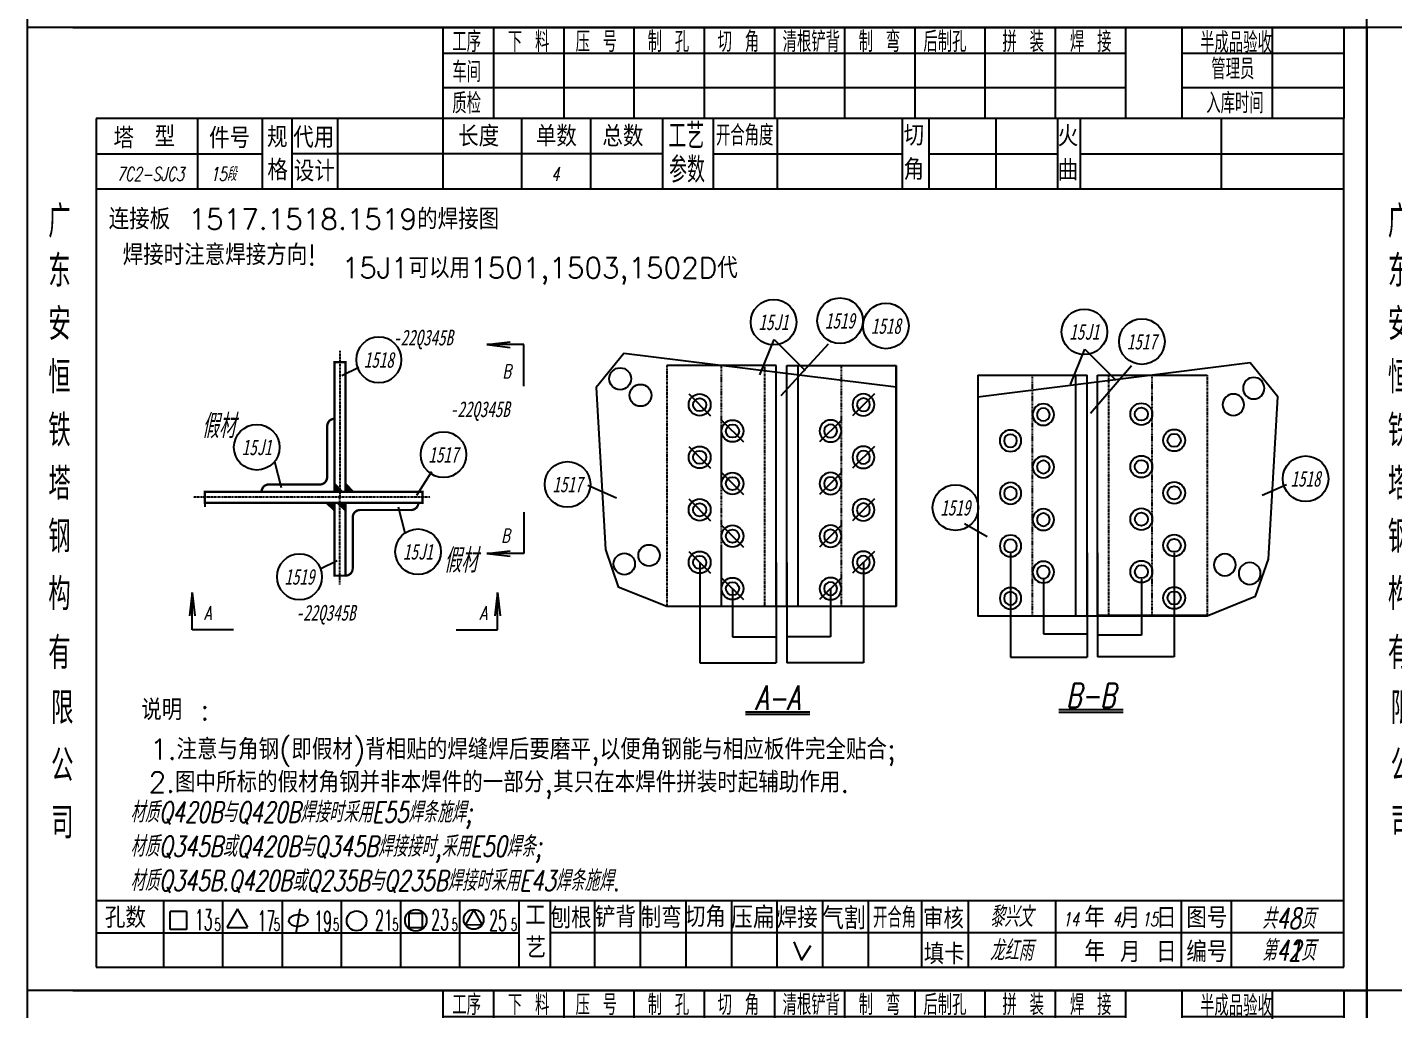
# Model space of a CAD drawing. Header units: millimetres. Extents: x -1378 to 644, y -1773 to 1979.
# Drawn here: x -1378.3 to -1078.6, y -1566.1 to -1350.7 of the extents above; entities that cross this region are included whole.
import ezdxf
from ezdxf.enums import TextEntityAlignment as Align

# ---------------------------------------------------------------- set-up
doc = ezdxf.new("R2010")
doc.units = ezdxf.units.MM
for name, pattern in [('CENTER', [50.800000000000004, 31.75, -6.35, 6.35, -6.35]), ('DASHDOT2', [0.5, 0.25, -0.125, 0, -0.125]), ('LPY5', [0.5, 0.25, -0.125, 0, -0.125]), ('LPY8', [0.009000000000000001, 0.005, -0.004])]:
    doc.linetypes.add(name, pattern=pattern)
for name, color, linetype in [('1', 7, 'Continuous'), ('17', 7, 'Continuous'), ('19', 7, 'Continuous'), ('21', 7, 'Continuous'), ('22', 7, 'Continuous'), ('6', 7, 'Continuous'), ('7', 7, 'Continuous')]:
    doc.layers.add(name, color=color, linetype=linetype)
doc.styles.add('hz', font='txt.shx', dxfattribs={"width": 0.7, "oblique": 12, "bigfont": 'hztxt.shx'})
doc.dimstyles.new('ISO-25', dxfattribs={"dimscale": 0.001, "dimtxt": 2.5, "dimasz": 2.5, "dimexe": 1.25, "dimexo": 0.625, "dimtad": 1, "dimtxsty": 'Standard', "dimcen": 2.5, "dimadec": 0, "dimazin": 0, "dimtfac": 1, "dimtmove": 0, "dimatfit": 3, "dimfxl": 0, "dimarcsym": 0})

# ---------------------------------------------------------------- blocks, each defined once
blk = doc.blocks.new('xytfsc')
at = {"color": 243}
for p, q in [((-0.08180189302063978, 0.1756660281181866), (-0.08180189302063978, -0.03550000000000003)), ((0.2119981069793931, 0.1756660281181865), (-0.08180189302063978, 0.1756660281181865)), ((0.009343547070755576, 0.1756660281181865), (0.009343547070755576, 0.155714770919089)), ((0.02043905911145261, 0.1756660281181865), (0.02043905911145261, 0.1557118104779665)), ((0.03583905911145224, 0.1756660281181865), (0.03583905911145224, 0.1557118104779665)), ((0.05123905911145188, 0.1756660281181865), (0.05123905911145188, 0.1557118104779665)), ((0.0666390591114514, 0.1756660281181865), (0.06663905911145152, 0.1557118104779665)), ((0.08203905911145126, 0.1756660281181865), (0.08203905911145115, 0.1557118104779665)), ((0.09743905911145079, 0.1756660281181865), (0.09743905911145079, 0.1557118104779665)), ((0.1128390591114504, 0.1756660281181865), (0.1128390591114504, 0.1557118104779665)), ((0.1282390591114501, 0.1756660281181865), (0.1282390591114501, 0.1557118104779665)), ((0.1436390591114496, 0.1756660281181865), (0.1436390591114497, 0.1557118104779665)), ((0.1590390591114494, 0.1756660281181865), (0.1590390591114493, 0.1557118104779665)), ((0.1590390591114494, 0.1756660281181865), (0.1590390591114493, 0.1557118104779665)), ((0.1713881142505892, 0.1756660281181865), (0.1713881142505892, 0.1556970395588582)), ((0.1912480675326801, 0.1756660281181865), (0.1912480675326801, 0.1556970395588582)), ((0.2069206040023625, 0.1756660281181865), (0.2069206040023625, 0.1556999999999807)), ((0.2119981069793931, 0.1456999999999898), (0.2119981069793931, 0.1756660281181866)), ((0.1590390591114492, 0.1699052611793964), (0.009343547070755465, 0.1699052611793964)), ((0.2069206040023625, 0.1699052611793964), (0.1713881142505892, 0.1699052611793964)), ((0.1590390591114492, 0.1623816372641632), (0.009343547070755465, 0.1623816372641632)), ((0.2069206040023625, 0.1623816372641632), (0.1713881142505892, 0.1623816372641632)), ((-0.06670189302062168, 0.1556999999999807), (-0.06670189302062168, -0.03041769200676575)), ((0.2069206040023625, 0.1556999999999807), (-0.06670189302062168, 0.1556999999999807)), ((-0.04446205990117902, 0.155710395888902), (-0.04446205990117902, 0.1402103958889274)), ((-0.01376276607479154, 0.1557706927281533), (-0.01376276607479154, 0.1402706927281788)), ((0.009343547070755576, 0.155714770919089), (0.009343547070755576, 0.1402147709191144)), ((0.02656845232527816, 0.1557985932079323), (0.02656845232527816, 0.1402985932079577)), ((0.04170315627649701, 0.1557985932079323), (0.04170315627649701, 0.1402985932079577)), ((0.05749081008329371, 0.1556970395588582), (0.05749081008329371, 0.1401970395588268)), ((0.06860905819851781, 0.1556999999999807), (0.06860905819851781, 0.1401970395588268)), ((0.08264511791261897, 0.1556970395588582), (0.08264511791261897, 0.1401970395588268)), ((0.1101013382460957, 0.1556970395588582), (0.1101013382460957, 0.1401970395588268)), ((0.115893155820657, 0.1556970395588582), (0.115893155820657, 0.1401970395588268)), ((0.1305946114652267, 0.1556970395588582), (0.1305946114652267, 0.1401970395588268)), ((0.144136461840929, 0.1556970395588582), (0.144136461840929, 0.1401970395588268)), ((0.149150303690447, 0.1556970395588582), (0.149150303690447, 0.1401970395588268)), ((0.1800706029964368, 0.1556970395588582), (0.1800706029964368, 0.1401970395588268)), ((0.2069206040023625, -0.03041769200676575), (0.2069206040023625, 0.1556999999999807)), ((-0.03023245648975659, 0.1478930030858255), (-0.06670189302062168, 0.1478930030858255)), ((0.05749081008329371, 0.1479470395588141), (-0.02368604084782133, 0.1479470395588141)), ((0.06860905819851781, 0.1479470395588141), (0.1101013382460957, 0.1479470395588141)), ((0.115893155820657, 0.1479470395588141), (0.144136461840929, 0.1479470395588141)), ((0.149150303690447, 0.1479470395588141), (0.2070965826822823, 0.1479470395588141)), ((0.2119981069793931, -0.03550000000000003), (0.2119981069793931, 0.1456999999999898)), ((0.2070965826822823, 0.1401970395588268), (-0.06670189302062168, 0.1401970395588268)), ((-0.06670189302062168, -0.01580359560226546), (0.2069206040023625, -0.01580359560226546)), ((-0.05192775084779611, -0.01580359560226546), (-0.05192775084779611, -0.03041769200676575)), ((-0.0389277508478193, -0.03041769200676575), (-0.0389277508478193, -0.01580359560226546)), ((-0.03572373924024019, -0.01759791586492659), (-0.03800989078163808, -0.02169668912300543)), ((-0.03346529881744742, -0.02166899407642225), (-0.03572373924024019, -0.01759791586492659)), ((-0.02592775084778565, -0.01580359560226546), (-0.02592775084778565, -0.03041769200676575)), ((-0.02200695944068853, -0.01759838219815996), (-0.02293684695340004, -0.02300541378001347)), ((-0.01292775084780884, -0.03041769200676575), (-0.01292775084780884, -0.01580359560226546)), ((7.224915222481254e-05, -0.01580359560226546), (7.224915222481254e-05, -0.03041769200676575)), ((0.01307224915220162, -0.0302819796132649), (0.01307224915220162, -0.01580359560226546)), ((0.01611402239055282, -0.01775831488304042), (0.01428510115741177, -0.02103733348950348)), ((0.01792077472882114, -0.02101517745221421), (0.01611402239055282, -0.01775831488304042)), ((0.0426919161558027, -0.03036583533575871), (0.0426919161558027, -0.01570061183649435)), ((0.05269191615579361, -0.03036583533575871), (0.05269191615579361, -0.01570061183649435)), ((0.06269191615578451, -0.03036583533575871), (0.06269191615578451, -0.01570061183649435)), ((0.07269191615577542, -0.03036583533575871), (0.07269191615577542, -0.01570061183649435)), ((0.08269191615576632, -0.03036583533575871), (0.08269191615576632, -0.01570061183649435)), ((0.09269191615581407, -0.03036583533575871), (0.09269191615581407, -0.01570061183649435)), ((0.102691916155805, -0.03036583533575871), (0.102691916155805, -0.01570061183649435)), ((0.1144049236795291, -0.03053781203299016), (0.1144049236795291, -0.01587258853372581)), ((0.1246095262382875, -0.03053264624507895), (0.1246095262382875, -0.0158674227458146)), ((0.1437750562829757, -0.0304212194424604), (0.1437750562829757, -0.01575599594319604)), ((0.1713153053457569, -0.03044566928007092), (0.1713153053457569, -0.01578044578080656)), ((0.1823401508876538, -0.03042733090642108), (0.1823401508876538, -0.01576210740709988)), ((-0.05048480263676025, -0.02216373035882774), (-0.05048480263676025, -0.01822926644671091)), ((-0.04686708076590718, -0.01822926644671091), (-0.05048480263676025, -0.01822926644671091)), ((-0.04686708076590718, -0.01822926644671091), (-0.04686708076590718, -0.02216373035882774)), ((0.004830003859665921, -0.01861207898791511), (0.00193582636299483, -0.01861207898791511)), ((0.00193582636299483, -0.02175965011757447), (0.00193582636299483, -0.01861207898791511)), ((0.004830003859665921, -0.01861207898791511), (0.004830003859665921, -0.02175965011757447)), ((0.02607224915217843, -0.02298197961327836), (-0.06670189302062168, -0.02298197961327836)), ((-0.04686708076590718, -0.02216373035882774), (-0.05048480263676025, -0.02216373035882774)), ((-0.03800005462673595, -0.02172372488995328), (-0.03347897966173774, -0.02172372488995328)), ((0.004830003859665921, -0.02175965011757447), (0.00193582636299483, -0.02175965011757447)), ((0.01431171815258325, -0.02108781472843296), (0.01794739172399262, -0.02107673604096866)), ((0.03293604349468582, -0.02282133209506404), (0.2069206040023625, -0.02282133209506404)), ((-0.06670189302062168, -0.03041769200676575), (0.2069206040023625, -0.03041769200676575)), ((-0.07180189302064888, -0.03550000000000003), (-0.08180189302063978, -0.03550000000000003)), ((-0.07180189302064888, -0.03550000000000003), (0.2119981069793931, -0.03550000000000003))]:
    blk.add_line(p, q, dxfattribs=at)
at = {"color": 25}
for p, q in [((-0.03023245648975659, 0.1401430030857814), (-0.03023245648975659, 0.1556430030858127)), ((-0.02369509745372567, 0.1402529613678912), (-0.02369509745372567, 0.1557529613679225)), ((0.02607224915217843, -0.0302819796132649), (0.02607224915217843, -0.01568197961323498)), ((0.03297843533735489, -0.03048923032871292), (0.03297843533735489, -0.015889230328683))]:
    blk.add_line(p, q, dxfattribs=at)
at = {"color": 243}
for centre, radius in [((0.003407718477063226, -0.02014333020655207), 0.002369953329622078), ((0.01609636409548842, -0.0199313602378634), 0.00217561732827997), ((-0.009582155382162783, -0.02025092920551791), 0.00217561732827997)]:
    blk.add_circle(centre, radius, dxfattribs=at)
blk.add_ellipse((-0.02237046103383078, -0.02015827340265836), major_axis=(-0.002062659495382668, -0.0001351756295155492), ratio=0.631198260949918, dxfattribs=at)
at = {"color": 243, "style": 'hz'}
for s, height, width, p in [('工序', 0.0045, 0.7, (0.01141078938846307, 0.1702582894362837)), ('下 料', 0.0045, 0.7, (0.02359805093865874, 0.1702582894362837)), ('压 号', 0.0045, 0.7, (0.03844793515955247, 0.1702582894362837)), ('制 孔', 0.0045, 0.7, (0.05425820382671931, 0.1702582894362837)), ('切 角', 0.0045, 0.7, (0.06959885115699593, 0.1702582894362837)), ('清根铲背 ', 0.0045, 0.7, (0.08384982621404846, 0.1702582894362837)), (' 制 弯', 0.0045, 0.7, (0.0977236024752125, 0.1702582894362837)), (' 后制孔', 0.0045, 0.7, (0.1119142199866298, 0.1702582894362837)), ('拼 装', 0.0045, 0.7, (0.1320676244899056, 0.1702582894362837)), (' 焊 接', 0.0045, 0.7, (0.1440676463303413, 0.1702582894362837)), ('半成品验收', 0.0045, 0.7, (0.1754148552770184, 0.17009081662611)), ('车间', 0.0045, 0.7, (0.01141078938846307, 0.1636468545306323)), ('管理员', 0.0045, 0.7, (0.1778732141532154, 0.1642803059513241)), ('质检', 0.0045, 0.7, (0.01141078938846307, 0.156762344220953)), ('入库时间', 0.0045, 0.7, (0.1767723680015715, 0.1568099015570553)), ('工艺', 0.0056, 0.7, (0.0587989906382228, 0.1490577820888024)), ('开合角度', 0.0045, 0.7, (0.06923366991591651, 0.1497418554182122)), ('参数', 0.0056, 0.7, (0.05897301172157599, 0.1416372668027879)), ('广', 0.006999999999999999, 0.7, (-0.07719585007359397, 0.1295954538279165)), ('东', 0.006999999999999999, 0.7, (-0.07719585007359397, 0.1187447526499018)), ('安', 0.006999999999999999, 0.7, (-0.07719585007359397, 0.1070945280846008)), ('恒', 0.006999999999999999, 0.7, (-0.07719585007359397, 0.09542786141794474)), ('铁', 0.006999999999999999, 0.7, (-0.07719585007359397, 0.08376119475123184)), ('塔', 0.006999999999999999, 0.7, (-0.07719585007359397, 0.07209452808457578)), ('钢', 0.006999999999999999, 0.7, (-0.07719585007359397, 0.06049329061205705)), ('构', 0.006999999999999999, 0.7, (-0.07719585007359397, 0.04788110145058405)), ('有', 0.006999999999999999, 0.7, (-0.07719585007359397, 0.03500140037114258)), ('限', 0.006999999999999999, 0.7, (-0.07658584270095103, 0.02293366727998497)), ('公', 0.006999999999999999, 0.7, (-0.07658584270095103, 0.01031732387083545)), ('司', 0.006999999999999999, 0.7, (-0.07658584270095103, -0.002230952025500332)), ('13', 0.0045, 0.5, (-0.04502721137996046, -0.02227006754184052)), ('21', 0.0045, 0.5, (-0.00553038687158447, -0.02237613483582485)), ('23', 0.0045, 0.5, (0.006791355083094586, -0.02228307153647896)), ('25', 0.0045, 0.5, (0.01951661638022928, -0.02242476536251664)), ('开合角', 0.0045, 0.7, (0.1036835877846721, -0.02178813139981733)), ('5', 0.002693249999999999, 0.6, (-0.04077264305934192, -0.02242096852363423)), ('17', 0.0045, 0.5, (-0.03130114412024965, -0.02253916149793261)), ('5', 0.002693249999999999, 0.6, (-0.02777264305936511, -0.02242096852363423)), ('19', 0.0045, 0.5, (-0.01885191850092893, -0.02259557977048238)), ('5', 0.002693249999999999, 0.6, (-0.0147726430593883, -0.02242096852363423)), ('5', 0.002693249999999999, 0.6, (-0.00177264305935465, -0.02242096852363423)), ('5', 0.002693249999999999, 0.6, (0.01122735694062216, -0.02242096852363423)), ('5', 0.002693249999999999, 0.6, (0.02422735694065581, -0.02242096852363423))]:
    blk.add_text(s, height=height, dxfattribs=dict(at, width=width)).set_placement(p)
for s, height, p in [('塔', 0.0045, (-0.06291316232997757, 0.1491330645802254)), ('型', 0.0045, (-0.05389800470524675, 0.1494323354525722)), ('单数', 0.0045, (0.02972464180217516, 0.1495488179195508)), ('总数', 0.0045, (0.04431395269088456, 0.1495432887106308)), ('孔数', 0.0045, (-0.06478007560255661, -0.02179219429489015)), ('压扁', 0.0048, (0.07253166959404156, -0.02191633846563085)), ('气割', 0.0048, (0.09248400186405037, -0.02209650407114444)), ('图号', 0.0045, (0.1723960165372483, -0.02179937828155792)), ('编号', 0.0045, (0.1723960165372483, -0.0292993782815511))]:
    blk.add_text(s, height=height, dxfattribs=at).set_placement(p)
at = {"color": 25, "style": 'hz'}
for s, height, p in [('件号', 0.004500000000000001, (-0.04194006886487556, 0.149165076108331)), ('规', 0.0045, (-0.02922751466766782, 0.1493373910887062)), ('代用', 0.0045, (-0.02348416342917459, 0.1492692985372759)), ('长度', 0.004500000000000001, (0.01268450122748221, 0.1495456455800895)), ('切', 0.0045, (0.1103860914289777, 0.1497265722913557)), ('火', 0.0045, (0.1441815548179471, 0.1495717984769971)), ('格', 0.0045, (-0.02914508603325372, 0.1421256806360265)), ('设计', 0.0045, (-0.02335299900025289, 0.1418915802476153)), ('角', 0.0045, (0.1103860914289777, 0.1422265722913625)), ('曲', 0.0045, (0.1441815548179471, 0.142071798477004)), ('工', 0.0045, (0.02740716187170678, -0.02128382374563492)), ('刨根', 0.0045, (0.03295636141248737, -0.02187364499558092)), ('铲背', 0.0045, (0.04268726910831278, -0.02168679435850257)), ('制弯', 0.0045, (0.05274347044380023, -0.02179229979843561)), ('切角', 0.0045, (0.06242599489652834, -0.02161270702770074)), ('焊接', 0.0045, (0.08255816148815087, -0.02181036329294378)), ('审核', 0.0045, (0.1146189310481128, -0.02199924418447202)), ('年', 0.0045, (0.1500464708567216, -0.0217049306504446)), ('月', 0.0045, (0.1578457398947813, -0.02183650049470137)), ('日', 0.0045, (0.165761998036117, -0.02182188700463533)), ('艺', 0.0045, (0.02748576950156634, -0.02837945118942392)), ('填卡', 0.0045, (0.1148046463357838, -0.02976734870644399)), ('年', 0.0045, (0.1500464708567216, -0.02918454778050367)), ('月', 0.0045, (0.1578457398947813, -0.02931611762476044)), ('日', 0.0045, (0.165761998036117, -0.0293015041346944))]:
    blk.add_text(s, height=height, dxfattribs=at).set_placement(p)
blk = doc.blocks.new('c0')
at = {"color": 21}
blk.add_circle((0, 0), 1, dxfattribs=at)
blk = doc.blocks.new('d1')
at = {"color": 30}
blk.add_line((1, 1), (-1, -1), dxfattribs=at)
at = {"color": 21}
for radius in [1, 0.6]:
    blk.add_circle((0, 0), radius, dxfattribs=at)
blk = doc.blocks.new('d0')
at = {"color": 21}
for radius in [1, 0.6]:
    blk.add_circle((0, 0), radius, dxfattribs=at)
blk = doc.blocks.new('jtxn')
at = {"color": 201, "linetype": 'LPY5'}
blk.add_line((0, 0), (1, 0), dxfattribs=at)
blk = doc.blocks.new('lhbff')
at = {"color": 140}
blk.add_circle((0, 0), 1, dxfattribs=at)
at = {"color": 140, "flags": 1}
for tag, p in [('NO', (2.185244762359961, 5.36029411498683)), ('J1', (2.185244762359961, 5.026960781653496)), ('J2', (2.185244762359961, 4.693627448320163)), ('J3', (2.185244762359961, 4.36029411498683)), ('J4', (2.185244762359961, 4.026960781653497)), ('K1', (2.185244762359961, 3.693627448320164)), ('K2', (2.185244762359961, 3.36029411498683)), ('K3', (2.185244762359961, 3.026960781653497)), ('K4', (2.185244762359961, 2.693627448320163)), ('K5', (2.185244762359961, 2.36029411498683))]:
    blk.add_attdef(tag, p, '', height=0.2, dxfattribs=at)
blk = doc.blocks.new('*D100')
at = {"layer": '1', "color": 0, "lineweight": -2}
for p, q in [((-1211.709102012461, -1473.747213684783), (-1211.709102012461, -1484.295378907409)), ((-1202.108741998969, -1473.747213684783), (-1202.108741998969, -1484.295378907409)), ((-1202.111241998969, -1484.294128907409), (-1211.706602012461, -1484.294128907409))]:
    blk.add_line(p, q, dxfattribs=at)
at = {"layer": '1', "color": 0}
for points in [[(-1211.706602012461, -1484.293712240742), (-1211.706602012461, -1484.294545574076), (-1211.709102012461, -1484.294128907409)], [(-1202.111241998969, -1484.293712240742), (-1202.111241998969, -1484.294545574076), (-1202.108741998969, -1484.294128907409)]]:
    blk.add_solid(points, dxfattribs=at)
at = {"layer": 'Defpoints', "color": 0}
for p in [(-1211.709102012461, -1473.746588684783, -0.005622505473187721), (-1202.108741998969, -1473.746588684783, -0.005567028138065968), (-1211.709102012461, -1484.294128907409)]:
    blk.add_point(p, dxfattribs=at)
at = {"layer": '1', "color": 0, "insert": (-1206.908922005715, -1484.292253907409), "char_height": 0.0025, "attachment_point": 5}
blk.add_mtext('101', dxfattribs=at)
blk = doc.blocks.new('*D101')
at = {"layer": '1', "color": 0, "lineweight": -2}
for p, q in [((-1211.70910201246, -1467.987213684781), (-1211.70910201246, -1489.983717703009)), ((-1194.908841851966, -1467.987213684781), (-1194.908841851966, -1489.983717703009)), ((-1194.911341851966, -1489.982467703009), (-1211.70660201246, -1489.982467703009))]:
    blk.add_line(p, q, dxfattribs=at)
at = {"layer": '1', "color": 0}
for points in [[(-1211.70660201246, -1489.982051036343), (-1211.70660201246, -1489.982884369676), (-1211.70910201246, -1489.982467703009)], [(-1194.911341851966, -1489.982051036343), (-1194.911341851966, -1489.982884369676), (-1194.908841851966, -1489.982467703009)]]:
    blk.add_solid(points, dxfattribs=at)
at = {"layer": 'Defpoints', "color": 0}
for p in [(-1211.70910201246, -1467.986588684781, -0.005622505473188362), (-1194.908841851966, -1467.986588684781, -0.005748254989205153), (-1211.70910201246, -1489.982467703009)]:
    blk.add_point(p, dxfattribs=at)
at = {"layer": '1', "color": 0, "insert": (-1203.308971932213, -1489.98059270301), "char_height": 0.0025, "attachment_point": 5}
blk.add_mtext('176', dxfattribs=at)
blk = doc.blocks.new('*D102')
at = {"layer": '1', "color": 0, "lineweight": -2}
for p, q in [((-1223.613191670492, -1473.747213684821), (-1223.613191670492, -1484.295378907422)), ((-1214.013091820719, -1473.747213684821), (-1214.013091820719, -1484.295378907422)), ((-1223.610691670492, -1484.294128907422), (-1214.015591820719, -1484.294128907422))]:
    blk.add_line(p, q, dxfattribs=at)
at = {"layer": '1', "color": 0}
for points in [[(-1223.610691670492, -1484.293712240755), (-1223.610691670492, -1484.294545574088), (-1223.613191670492, -1484.294128907422)], [(-1214.015591820719, -1484.293712240755), (-1214.015591820719, -1484.294545574088), (-1214.013091820719, -1484.294128907422)]]:
    blk.add_solid(points, dxfattribs=at)
at = {"layer": 'Defpoints', "color": 0}
for p in [(-1223.613191670492, -1473.746588684822, -0.005333489610562828), (-1214.013091820719, -1473.746588684822, -0.005540782653239283), (-1214.013091820719, -1484.294128907422)]:
    blk.add_point(p, dxfattribs=at)
at = {"layer": '1', "color": 0, "insert": (-1218.813141745605, -1484.292253907422), "char_height": 0.0025, "attachment_point": 5}
blk.add_mtext('101', dxfattribs=at)
blk = doc.blocks.new('*D103')
at = {"layer": '1', "color": 0, "lineweight": -2}
for p, q in [((-1230.813091819729, -1467.987213684823), (-1230.813091819729, -1489.983717703022)), ((-1214.013091820719, -1467.987213684823), (-1214.013091820719, -1489.983717703022)), ((-1230.810591819729, -1489.982467703022), (-1214.015591820719, -1489.982467703022))]:
    blk.add_line(p, q, dxfattribs=at)
at = {"layer": '1', "color": 0}
for points in [[(-1230.810591819729, -1489.982051036355), (-1230.810591819729, -1489.982884369689), (-1230.813091819729, -1489.982467703022)], [(-1214.015591820719, -1489.982051036355), (-1214.015591820719, -1489.982884369689), (-1214.013091820719, -1489.982467703022)]]:
    blk.add_solid(points, dxfattribs=at)
at = {"layer": 'Defpoints', "color": 0}
for p in [(-1230.813091819729, -1467.986588684823, -0.005358334493742769), (-1214.013091820719, -1467.986588684823, -0.005540782653239287), (-1214.013091820719, -1489.982467703022)]:
    blk.add_point(p, dxfattribs=at)
at = {"layer": '1', "color": 0, "insert": (-1222.413091820224, -1489.980592703022), "char_height": 0.0025, "attachment_point": 5}
blk.add_mtext('176', dxfattribs=at)
blk = doc.blocks.new('*D107')
at = {"layer": '1', "color": 0, "lineweight": -2}
for p, q in [((-1162.643140316341, -1465.90141823887), (-1162.643140316341, -1488.803157716126)), ((-1145.843140317331, -1465.90141823887), (-1145.843140317331, -1488.803157716126)), ((-1162.640640316341, -1488.801907716126), (-1145.845640317331, -1488.801907716126))]:
    blk.add_line(p, q, dxfattribs=at)
at = {"layer": '1', "color": 0}
for points in [[(-1162.640640316341, -1488.801491049459), (-1162.640640316341, -1488.802324382793), (-1162.643140316341, -1488.801907716126)], [(-1145.845640317331, -1488.801491049459), (-1145.845640317331, -1488.802324382793), (-1145.843140317331, -1488.801907716126)]]:
    blk.add_solid(points, dxfattribs=at)
at = {"layer": 'Defpoints', "color": 0}
for p in [(-1162.643140316341, -1465.90079323887, -0.005358334493692849), (-1145.843140317331, -1465.90079323887, -0.005540782653189366), (-1145.843140317331, -1488.801907716126)]:
    blk.add_point(p, dxfattribs=at)
at = {"layer": '1', "color": 0, "insert": (-1154.243140316836, -1488.800032716126), "char_height": 0.0025, "attachment_point": 5}
blk.add_mtext('176', dxfattribs=at)
blk = doc.blocks.new('*D106')
at = {"layer": '1', "color": 0, "lineweight": -2}
for p, q in [((-1155.443240167103, -1471.661418238869), (-1155.443240167103, -1483.623949064959)), ((-1145.843140317331, -1471.661418238869), (-1145.843140317331, -1483.623949064959)), ((-1155.440740167103, -1483.622699064959), (-1145.845640317331, -1483.622699064959))]:
    blk.add_line(p, q, dxfattribs=at)
at = {"layer": '1', "color": 0}
for points in [[(-1155.440740167103, -1483.622282398293), (-1155.440740167103, -1483.623115731626), (-1155.443240167103, -1483.622699064959)], [(-1145.845640317331, -1483.622282398293), (-1145.845640317331, -1483.623115731626), (-1145.843140317331, -1483.622699064959)]]:
    blk.add_solid(points, dxfattribs=at)
at = {"layer": 'Defpoints', "color": 0}
for p in [(-1155.443240167103, -1471.660793238869, -0.005333489610512716), (-1145.843140317331, -1471.660793238869, -0.00554078265318917), (-1145.843140317331, -1483.622699064959)]:
    blk.add_point(p, dxfattribs=at)
at = {"layer": '1', "color": 0, "insert": (-1150.643190242217, -1483.620824064959), "char_height": 0.0025, "attachment_point": 5}
blk.add_mtext('101', dxfattribs=at)
blk = doc.blocks.new('*D105')
at = {"layer": '1', "color": 0, "lineweight": -2}
for p, q in [((-1143.539150509072, -1465.901418238841), (-1143.539150509072, -1488.711548810373)), ((-1126.738890348578, -1465.901418238841), (-1126.738890348578, -1488.711548810373)), ((-1126.741390348578, -1488.710298810372), (-1143.536650509071, -1488.710298810372))]:
    blk.add_line(p, q, dxfattribs=at)
at = {"layer": '1', "color": 0}
for points in [[(-1143.536650509071, -1488.709882143706), (-1143.536650509071, -1488.710715477039), (-1143.539150509072, -1488.710298810372)], [(-1126.741390348578, -1488.709882143706), (-1126.741390348578, -1488.710715477039), (-1126.738890348578, -1488.710298810372)]]:
    blk.add_solid(points, dxfattribs=at)
at = {"layer": 'Defpoints', "color": 0}
for p in [(-1143.539150509072, -1465.900793238841, -0.005622505473188364), (-1126.738890348578, -1465.900793238841, -0.005748254989205156), (-1143.539150509072, -1488.710298810372)]:
    blk.add_point(p, dxfattribs=at)
at = {"layer": '1', "color": 0, "insert": (-1135.139020428825, -1488.708423810373), "char_height": 0.0025, "attachment_point": 5}
blk.add_mtext('176', dxfattribs=at)
blk = doc.blocks.new('*D104')
at = {"layer": '1', "color": 0, "lineweight": -2}
for p, q in [((-1143.539150509072, -1471.661418238843), (-1143.539150509072, -1483.915503987437)), ((-1133.938790495579, -1471.661418238843), (-1133.938790495579, -1483.915503987437)), ((-1133.941290495579, -1483.914253987437), (-1143.536650509072, -1483.914253987437))]:
    blk.add_line(p, q, dxfattribs=at)
at = {"layer": '1', "color": 0}
for points in [[(-1143.536650509072, -1483.913837320771), (-1143.536650509072, -1483.914670654104), (-1143.539150509072, -1483.914253987437)], [(-1133.941290495579, -1483.913837320771), (-1133.941290495579, -1483.914670654104), (-1133.938790495579, -1483.914253987437)]]:
    blk.add_solid(points, dxfattribs=at)
at = {"layer": 'Defpoints', "color": 0}
for p in [(-1143.539150509072, -1471.660793238843, -0.005622505473187737), (-1133.938790495579, -1471.660793238843, -0.005567028138065985), (-1143.539150509072, -1483.914253987437)]:
    blk.add_point(p, dxfattribs=at)
at = {"layer": '1', "color": 0, "insert": (-1138.738970502326, -1483.912378987437), "char_height": 0.0025, "attachment_point": 5}
blk.add_mtext('101', dxfattribs=at)

msp = doc.modelspace()

# ---------------------------------------------------------------- hatches: boundary and pattern name
at = {"layer": '1'}
h = msp.add_hatch(color=7, dxfattribs=at)
h.paths.add_polyline_path([(-1310.917122625907, -1450.713466524943), (-1310.917122625907, -1452.504086653331), (-1309.717122625924, -1452.504086653331), (-1309.717122625924, -1451.913466524926)])
h.paths.add_polyline_path([(-1309.717122625924, -1451.913466524926), (-1309.717122625924, -1452.504086653331), (-1309.126502497518, -1452.504086653331)])
for points in [[(-1308.517122625913, -1450.713466524943), (-1308.517122625913, -1452.504086653331), (-1306.726502497523, -1452.504086653331)], [(-1310.917122625907, -1456.694706781745), (-1310.917122625907, -1454.904086653325), (-1312.707742754296, -1454.904086653325)]]:
    msp.add_hatch(color=7, dxfattribs=at).paths.add_polyline_path(points)
h = msp.add_hatch(color=7, dxfattribs=at)
h.paths.add_polyline_path([(-1308.517122625913, -1456.694706781745), (-1308.517122625913, -1454.904086653325), (-1309.717122625924, -1454.904086653325), (-1309.717122625924, -1455.494706781734)])
h.paths.add_polyline_path([(-1309.717122625924, -1455.494706781734), (-1309.717122625924, -1454.904086653325), (-1310.307742754302, -1454.904086653325)])

# ---------------------------------------------------------------- linework, layer by layer
at = {"color": 201, "linetype": 'LPY5'}
msp.add_line((-1226.013031941853, -1477.586588683923, -0.005540782653424479), (-1226.013031941853, -1424.839700716397, -0.005540782653426256), dxfattribs=at)
at = {"color": 201, "linetype": 'LPY5', "extrusion": (-1.716418739796715e-05, -1.05472876220406e-16, -0.9999999998526954)}
msp.add_line((-1199.709056817513, -1477.586588683884, -0.005828476497614842), (-1199.709056817513, -1424.838080919059, -0.005828476497620404), dxfattribs=at)
at = {"color": 1, "linetype": 'DASHDOT2', "extrusion": (-1.012809472821579e-05, -3.715237914986061e-06, -0.9999999999418093)}
for p, q in [((-1157.842754048258, -1479.726417656252, 0.0002003833731545068), (-1157.846002582908, -1426.954840436945, 4.35731009097203e-06)), ((-1131.53875409948, -1479.72479785156, -6.603204804734415e-05), (-1131.542002534418, -1426.954840436945, -0.0002620520941609681))]:
    msp.add_line(p, q, dxfattribs=at)
for p, q in [((-1249.063266796917, -1453.908547375629), (-1255.355257803295, -1451.141012299739)), ((-1107.429320852016, -1453.284529049945, -0.004536152402769584), (-1102.076555255504, -1450.925000619754, -0.004536152402769584)), ((-1167.757400779841, -1462.400810223826, -0.004536152402769584), (-1172.721369020657, -1459.534861823741, -0.004536152402769584))]:
    msp.add_line(p, q)
at = {"layer": '1', "color": 7}
for p, q in [((-1277.505462373733, -1420.247019276725), (-1272.392866203455, -1419.659749532254)), ((-1269.355045061525, -1420.247019276725), (-1277.505462373733, -1420.247019276725)), ((-1277.505462373733, -1420.247019276725), (-1272.392866203455, -1420.834289021197)), ((-1269.355045061525, -1429.332915549732), (-1269.355045061525, -1420.247019276725)), ((-1212.949458852934, -1431.416553247817), (-1202.561829455834, -1420.038842031402)), ((-1308.517122625913, -1424.061757980123), (-1310.917122625907, -1424.061757980123)), ((-1309.335860433291, -1427.010448730069), (-1305.597955931942, -1425.172761251271)), ((-1211.70910201246, -1424.838819881181, -0.005622505473193041), (-1187.709102015996, -1424.837341962504, -0.006034445970776176)), ((-1145.116588934981, -1435.249667138144), (-1136.110693416026, -1424.835245331134)), ((-1169.845898695797, -1426.954840436945, 0.0001972054013556344), (-1145.845898650477, -1426.954840436945, 0.0001028693987389283)), ((-1322.523484738153, -1451.627553533707), (-1323.982067160015, -1445.918312490615)), ((-1292.844723468105, -1453.283552471159), (-1289.538184790414, -1448.083922802649)), ((-1310.917122625907, -1450.713466524941), (-1309.126502497518, -1452.504086653331)), ((-1308.517122625913, -1450.713466524941), (-1306.726502497523, -1452.504086653331)), ((-1291.592708748423, -1454.904086653325), (-1291.592708748423, -1452.504086653331)), ((-1339.359451299143, -1453.442436225938), (-1339.359451299143, -1455.842436225932)), ((-1310.917122625907, -1456.694706781743), (-1312.707742754296, -1454.904086653325)), ((-1308.517122625913, -1456.694706781743), (-1310.307742754302, -1454.904086653325)), ((-1296.910760513695, -1455.780619772976), (-1295.452178091805, -1461.48986081604)), ((-1269.355045061525, -1456.940499766655), (-1269.355045061525, -1466.026396039662)), ((-1310.291714636575, -1467.638138174688), (-1314.029619137953, -1469.475825653457)), ((-1277.505462373733, -1466.026396039662), (-1272.392866203455, -1465.439126295162)), ((-1277.505462373733, -1466.026396039662), (-1272.392866203455, -1466.613665784134)), ((-1269.355045061525, -1466.026396039662), (-1277.505462373733, -1466.026396039662)), ((-1342.128309710572, -1474.623596464251), (-1342.715579455044, -1479.736192634529)), ((-1342.128309710572, -1474.623596464251), (-1341.541039966044, -1479.736192634529)), ((-1342.128309710572, -1482.77401377646), (-1342.128309710572, -1474.623596464251)), ((-1275.13031916129, -1474.623596464251), (-1275.717588905761, -1479.736192634529)), ((-1275.13031916129, -1482.77401377646), (-1275.13031916129, -1474.623596464251)), ((-1275.13031916129, -1474.623596464251), (-1274.543049416818, -1479.736192634529)), ((-1333.042413437565, -1482.77401377646), (-1342.128309710572, -1482.77401377646)), ((-1284.216215434296, -1482.77401377646), (-1275.13031916129, -1482.77401377646)), ((-1220.777953392577, -1500.741997035298), (-1206.685317490531, -1500.741997035298)), ((-1220.777953392577, -1501.259459225046), (-1206.685317490531, -1501.259459225046)), ((-1152.054864089304, -1500.27801830922, -0.004536152402769584), (-1137.962228187259, -1500.27801830922, -0.004536152402769584)), ((-1152.054864089304, -1500.795480498968, -0.004536152402769584), (-1137.962228187259, -1500.795480498968, -0.004536152402769584)), ((-1210.188890221031, -1551.191661213639), (-1208.473076834049, -1555.233881001267)), ((-1208.473076834049, -1555.233881001267), (-1206.430378497583, -1551.975994279313))]:
    msp.add_line(p, q, dxfattribs=at)
at = {"layer": '1', "color": 134}
for p, q in [((-1217.638020652809, -1426.869000497724, 0.2592268704728591), (-1214.508294185303, -1419.083875407857, 0.2592268704728591)), ((-1214.508294185303, -1419.083875407857, 0.2592268704728591), (-1207.709153042269, -1425.883016550919, 0.2592268704728591)), ((-1149.470933338862, -1428.984879180443, 0.2643944943864329), (-1146.341206871356, -1421.199754090576, 0.2643944943864329)), ((-1146.341206871356, -1421.199754090576, 0.2643944943864329), (-1139.542065728321, -1427.998895233638, 0.2643944943864329))]:
    msp.add_line(p, q, dxfattribs=at)
at = {"layer": '1', "color": 7}
for points, const_width in [([(-1310.917122625907, -1452.504086653331), (-1310.917122625907, -1424.061757980126), (-1308.517122625913, -1424.061757980126), (-1308.517122625913, -1452.504086653331)], 0.4999999999999999), ([(-1312.517122625903, -1438.104086653337), (-1312.517122625903, -1449.304086653337)], 0.5), ([(-1291.592708748423, -1454.904086653325), (-1291.592708748423, -1452.504086653331), (-1339.359451299143, -1452.504086653331), (-1339.359451299143, -1454.904086653325), (-1291.592708748423, -1454.904086653325)], 0.5), ([(-1314.1171226259, -1450.904086653336), (-1325.317122625902, -1450.904086653336)], 0.5), ([(-1308.517122625913, -1454.904086653325), (-1308.517122625913, -1470.904086653347), (-1310.917122625907, -1470.904086653347), (-1310.917122625907, -1454.904086653325)], 0.4999999999999999), ([(-1305.31712262592, -1456.504086653324), (-1294.117122625918, -1456.504086653324)], 0.5), ([(-1306.917122625916, -1469.304086653348), (-1306.917122625916, -1458.104086653319)], 0.5)]:
    msp.add_lwpolyline(points, dxfattribs=dict(at, const_width=const_width))
at = {"layer": '1', "color": 7, "const_width": 0.5}
for points in [[(-1310.917122625907, -1436.504086653342, 0.414213562373095), (-1312.517122625903, -1438.104086653337, -1)], [(-1314.1171226259, -1450.904086653336, 0.414213562373095), (-1312.517122625903, -1449.304086653337, 0.9999999999999999)], [(-1325.317122625902, -1450.904086653336, 0.414213562373095), (-1326.917122625927, -1452.504086653331, 0.414213562373095)], [(-1305.31712262592, -1456.504086653324, 0.414213562373095), (-1306.917122625916, -1458.104086653319, 0.9999999999999999)], [(-1294.117122625918, -1456.504086653324, 0.414213562373095), (-1292.517122625922, -1454.904086653325, 0.414213562373095)], [(-1308.517122625913, -1470.904086653347, 0.414213562373095), (-1306.917122625916, -1469.304086653348, -1)]]:
    msp.add_lwpolyline(points, format="xyb", dxfattribs=at)
at = {"layer": '1', "color": 7}
for centre, radius, start, end in [((-1310.917122625907, -1438.104086653336), 1.6, 90, 180), ((-1325.317122625902, -1452.504086653331), 1.600000000000046, 90, 180), ((-1294.117122625918, -1454.904086653325), 1.600000000000046, 270, 0), ((-1308.517122625913, -1469.304086653348), 1.6, 270, 0)]:
    msp.add_arc(centre, radius, start, end, dxfattribs=at)
at = {"layer": '21', "color": 53, "linetype": 'LPY8'}
for p, q in [((-1238.013091820719, -1424.840439679421, -0.005540782653155419), (-1238.013091820719, -1477.586588684595, -0.005540782653155828)), ((-1216.509091820719, -1477.586588683909, -0.005540782653298916), (-1216.509091820719, -1424.839115464287, -0.005540782653300693))]:
    msp.add_line(p, q, dxfattribs=at)
at = {"layer": '21', "color": 53, "linetype": 'LPY8', "extrusion": (-2.109485413325351e-05, -3.738354903507078e-06, -0.9999999997705159)}
msp.add_line((-1141.042659213828, -1479.725383103616, 0.0002805436004546185), (-1141.045908832462, -1426.954840436945, 8.33371337017537e-05), dxfattribs=at)
at = {"layer": '21', "color": 53, "linetype": 'LPY8', "extrusion": (-0.1717393562888865, 0.9690829547625638, -0.177154791891548)}
msp.add_line((-1119.541908796473, -1426.954840436945, -0.0003702866104323739), (-1119.538659259384, -1479.724058883721, -0.0001730850923667549), dxfattribs=at)
at = {"layer": '22', "color": 200, "extrusion": (9.316883463629358e-06, -2.366439440990711e-06, 0.999999999953798), "elevation": -0.01364712808673201}
msp.add_lwpolyline([(-1187.709101908224, -1464.146588720669), (-1187.709101908223, -1460.306588720695), (-1187.709101908223, -1429.586588720768), (-1247.471920785565, -1422.180293190104), (-1253.523054822311, -1429.633062934927), (-1251.485173174291, -1465.18427107656), (-1248.674830192475, -1473.354434619077), (-1238.013091716376, -1477.586588720389), (-1238.013091716376, -1477.586588720389), (-1187.709101908223, -1477.586588720309), (-1187.709101908224, -1464.146588720669)], dxfattribs=at)
at = {"layer": '22', "color": 200, "extrusion": (-8.386674411973425e-07, 3.737004234480882e-06, 0.9999999999926658), "elevation": -0.00469233921678552}
msp.add_lwpolyline([(-1110.083246094864, -1424.252925145468), (-1169.84560481519, -1431.727156696659), (-1169.845131879512, -1439.407156682096), (-1169.842648967206, -1479.727156604579), (-1119.538659259135, -1479.72405887652), (-1108.877185403595, -1475.426992397267), (-1106.067345547029, -1467.256655808677), (-1106.067345547029, -1467.256655808677), (-1104.031653126888, -1431.705322245794), (-1110.083246094864, -1424.252925145468)], dxfattribs=at)
msp.add_lwpolyline([(-1110.083246094864, -1424.252925145468), (-1169.84560481519, -1431.727156696659), (-1169.845131879512, -1439.407156682096), (-1169.842648967206, -1479.727156604579), (-1119.538659259135, -1479.72405887652), (-1108.877185403595, -1475.426992397267), (-1106.067345547029, -1467.256655808677), (-1106.067345547029, -1467.256655808677), (-1104.031653126888, -1431.705322245794), (-1110.083246094864, -1424.252925145468)], dxfattribs=at)
at = {"layer": '6', "color": 2, "linetype": 'CENTER', "ltscale": 0.0005}
for p, q in [((-1309.717122625924, -1421.622785310798), (-1309.717122625924, -1454.052849835246)), ((-1309.717122625924, -1472.83283128203), (-1309.717122625924, -1453.355323471409)), ((-1290.030394688356, -1453.704086653342), (-1341.867324514508, -1453.704086653342))]:
    msp.add_line(p, q, dxfattribs=at)
at = {"layer": '6', "ltscale": 0.0005}
for p, q in [((-1310.917122625907, -1424.061757980123), (-1310.917122625907, -1452.504086653331)), ((-1308.517122625913, -1424.061757980123), (-1308.517122625913, -1452.504086653331)), ((-1312.517122625903, -1438.104086653336), (-1312.517122625903, -1449.304086653338)), ((-1291.592708748423, -1452.504086653331), (-1339.359451299143, -1452.504086653331)), ((-1325.317122625902, -1450.904086653334), (-1314.1171226259, -1450.904086653334)), ((-1291.592708748423, -1454.904086653325), (-1339.359451299143, -1454.904086653325)), ((-1306.917122625916, -1469.304086653348), (-1306.917122625916, -1458.104086653317)), ((-1294.117122625918, -1456.504086653321), (-1305.31712262592, -1456.504086653321))]:
    msp.add_line(p, q, dxfattribs=at)
at = {"layer": '6', "color": 8, "extrusion": (-3.731764865194822e-05, -3.765815916460412e-05, 0.9999999985946281)}
for p, q in [((-1214.012985964426, -1424.838961754225, -0.005064754514834846), (-1238.012985902207, -1424.840439672898, -0.005960433737148775)), ((-1214.009737844645, -1477.584147901897, -0.007050919920584098), (-1214.012985964426, -1424.838961754225, -0.005064754514834846)), ((-1238.009737782427, -1477.585625820573, -0.007946599142824168), (-1214.009737844645, -1477.584147901897, -0.007050919920584098))]:
    msp.add_line(p, q, dxfattribs=at)
at = {"layer": '6', "color": 8}
msp.add_line((-1214.013091820719, -1477.586588683905, -0.005540782653189031), (-1214.013091820719, -1424.838961760745, -0.005540782653190893), dxfattribs=at)
at = {"layer": '6', "color": 8, "extrusion": (-1.716418739796715e-05, -1.05472876220406e-16, -0.9999999998526954)}
for p, q in [((-1211.70910201246, -1477.586588683898, -0.005622505473187322), (-1211.70910201246, -1424.838819881181, -0.005622505473193041)), ((-1187.709102013875, -1477.586588683863, -0.005883145700898221), (-1187.709102013875, -1424.837341962504, -0.005883145700905099)), ((-1187.709102015996, -1424.837341962504, -0.006034445970776176), (-1187.709102015996, -1477.586588683863, -0.006034445970771614))]:
    msp.add_line(p, q, dxfattribs=at)
at = {"layer": '6', "color": 8, "extrusion": (-0.1717393562888865, 0.9690829547625638, -0.177154791891548)}
for p, q in [((-1169.845898695797, -1426.954840436945, 0.0001972054013556344), (-1169.84264896795, -1479.727156611779, 0.0003944184958117022)), ((-1145.842649013641, -1479.725678687788, 0.0003000769701119566), (-1145.845898650477, -1426.954840436945, 0.0001028693987389283)), ((-1143.54201732365, -1479.658840406628, -0.001177118832772079), (-1143.542017219231, -1426.954840436945, 0.0006104694094163631)), ((-1143.542017219231, -1426.954840436945, 0.0006104694094163631), (-1119.542017260178, -1426.954840436945, -0.0007914863115389979)), ((-1143.538659208539, -1479.725536807713, 0.0003331969308682453), (-1143.541908836639, -1426.954840436945, 0.0001359898897157607)), ((-1119.542017364598, -1479.658840406628, -0.002579074553666989), (-1143.54201732365, -1479.658840406628, -0.001177118832772079))]:
    msp.add_line(p, q, dxfattribs=at)
at = {"layer": '6', "color": 8, "extrusion": (3.930666767856609e-06, 3.737297930985728e-06, 0.9999999999852912)}
msp.add_line((-1148.338649008889, -1479.725832391881, 0.0003098884887391319), (-1148.341898655191, -1426.954840436945, 0.000112680342962674), dxfattribs=at)
at = {"layer": '6', "ltscale": 0.0005}
for centre, start, end in [((-1314.1171226259, -1449.304086653338), 270, 0), ((-1305.31712262592, -1458.104086653317), 90, 180)]:
    msp.add_arc(centre, 1.6, start, end, dxfattribs=at)
at = {"layer": '7', "color": 8, "extrusion": (-1.716418739796715e-05, -1.05472876220406e-16, -0.9999999998526954)}
msp.add_line((-1209.213102012828, -1477.586588683898, -0.005665347284945261), (-1209.213102012828, -1424.838666177638, -0.005665347284946011), dxfattribs=at)

# ---------------------------------------------------------------- block references
at = {"layer": '1', "color": 7, "xscale": 1000, "yscale": 1000, "zscale": 1000}
for p in [(-1296.480261466482, -1315.173100937155), (-1002.68026146645, -1737.505157173526)]:
    msp.add_blockref('xytfsc', p, dxfattribs=at)
at = {"layer": '1', "color": 134, "xscale": 1000, "yscale": 1000, "zscale": 1000}
for p in [(-1296.480261466482, -1526.33912905534), (-1296.480261466482, -1526.33912905534), (-1002.68026146645, -1526.33912905534), (-1002.68026146645, -1526.33912905534), (-1296.480261466482, -1737.505157173526), (-1296.480261466482, -1737.505157173526)]:
    msp.add_blockref('xytfsc', p, dxfattribs=at)
at = {"layer": '17', "color": 8, "extrusion": (-3.731764865194822e-05, -3.765815916460412e-05, 0.9999999985946281), "xscale": 52.74518628507785, "yscale": 52.74518628507771, "zscale": 52.74518628507781, "rotation": 90.00352827094072}
msp.add_blockref('jtxn', (-1226.009810562326, -1477.584884377499, 0.09389616796740183), dxfattribs=at)
at = {"layer": '19', "color": 8, "extrusion": (9.316883463355905e-06, -2.366439441794498e-06, 0.9999999999537978), "xscale": 2.400000000000109, "yscale": 2.400000000000347, "zscale": 2.400000000000075, "rotation": 140.9257875690529}
for p in [(-1248.261656880492, -1427.722018273541, -0.01380796276468411), (-1243.789995033598, -1431.352698695587, -0.01380796276474254)]:
    msp.add_blockref('c0', p, dxfattribs=at)
at = {"layer": '19', "color": 8, "extrusion": (-1.177811641754865e-05, -1.371341728615874e-06, -0.9999999999296977), "xscale": 2.352000000000005, "yscale": 2.35200000000017, "zscale": 2.352000000000083, "rotation": 140.9222592881255}
for p in [(1109.293168657067, -1429.794601574758, 0.01561787675343424), (1113.764606917748, -1433.425557355391, 0.01561787675337117)]:
    msp.add_blockref('c0', p, dxfattribs=at)
at = {"layer": '19', "color": 8, "xscale": 2.399999999999864, "yscale": 2.400000000000205, "zscale": 2.400000000000034, "rotation": 90}
for p in [(-1230.813091819728, -1433.426588684824, -0.005358334493936864), (-1223.61319167049, -1439.186588684826, -0.005333489610864336), (-1230.813091819728, -1444.946588684825, -0.005358334493915797), (-1223.613191670491, -1450.706588684823, -0.005333489610554584), (-1230.813091819728, -1456.466588684826, -0.005358334493931618), (-1223.613191670492, -1462.226588684821, -0.005333489610510035), (-1230.813091819729, -1467.986588684823, -0.005358334493742769), (-1223.613191670492, -1473.746588684822, -0.005333489610562828)]:
    msp.add_blockref('d1', p, dxfattribs=at)
at = {"layer": '19', "color": 8, "extrusion": (2.17200189731088e-05, 3.94543015560305e-17, 0.9999999997641206), "xscale": -2.399999999999864, "yscale": 2.399999999999815, "zscale": 2.399999999999985, "rotation": 270}
for p in [(-1194.908841445262, -1433.426588684783, -0.03170169770424673), (-1202.1087415945, -1439.186588684785, -0.03167685282103178), (-1194.908841445261, -1444.946588684784, -0.031701697704263), (-1202.1087415945, -1450.706588684782, -0.03167685282063854), (-1194.908841445261, -1456.466588684781, -0.03170169770402753), (-1202.1087415945, -1462.226588684787, -0.03167685282079918), (-1194.90884144526, -1467.986588684782, -0.03170169770406735), (-1202.1087415945, -1473.746588684784, -0.03167685282076851)]:
    msp.add_blockref('d1', p, dxfattribs=at)
at = {"layer": '19', "color": 8, "extrusion": (1.632551992428711e-05, 3.738061206643268e-06, 0.9999999998597522), "xscale": -2.351999999999876, "yscale": 2.351999999999969, "zscale": 2.352000000000033, "rotation": 270.0035282713928}
for p in [(-1155.445368220488, -1435.566269860849, -0.02410131724356151), (-1162.645013506311, -1441.326713225584, -0.02410131724381017), (-1155.444658819436, -1447.086269839007, -0.02410131724379033), (-1162.644304105258, -1452.846713203747, -0.02410131724378715), (-1155.443949418382, -1458.606269817163, -0.02410131724376747), (-1162.643594704204, -1464.366713181905, -0.02410131724382471), (-1155.443240017329, -1470.126269795322, -0.02410131724376796), (-1162.642885303152, -1475.886713160061, -0.02410131724378838)]:
    msp.add_blockref('d0', p, dxfattribs=at)
at = {"layer": '19', "color": 8, "extrusion": (8.386674419548463e-07, -3.737004234505331e-06, -0.9999999999926658), "xscale": -2.400000000000037, "yscale": 2.400000000000159, "zscale": 2.400000000000072, "rotation": 269.9964717163659}
for p in [(1133.94138452531, -1435.468876898024, 0.004527017509060225), (1126.741029837205, -1441.228433509905, 0.004527017509194028), (1133.940675121793, -1446.988876876183, 0.004527017509016097), (1126.74032043369, -1452.748433488057, 0.004527017509052567), (1133.939965718279, -1458.508876854338, 0.004527017509223857), (1126.739611030172, -1464.268433466216, 0.00452701750900856), (1133.939256314762, -1470.028876832497, 0.004527017509058949), (1126.738901626655, -1475.788433444385, 0.004527017509071946)]:
    msp.add_blockref('d0', p, dxfattribs=at)
at = {"layer": '19', "color": 8, "extrusion": (2.452886380545306e-05, -1.110188189281994e-05, 0.9999999996375417), "xscale": 2.351999999999784, "yscale": 2.351999999999833, "zscale": 2.351999999999998, "rotation": 198.9820050611054}
for p in [(-1247.356613399119, -1468.332572145851, -0.0218820111101833), (-1241.909837703679, -1466.459010157677, -0.02188201111018548)]:
    msp.add_blockref('c0', p, dxfattribs=at)
at = {"layer": '19', "color": 8, "extrusion": (3.433325971190098e-06, 7.365037458900127e-06, -0.9999999999669843), "xscale": 2.3999999999999, "yscale": 2.400000000000042, "zscale": 2.399999999999976, "rotation": 198.978476776911}
for p in [(1115.642602064612, -1468.53198421222, -0.01219000008901584), (1110.195711005222, -1470.405210783444, -0.01219000008900459)]:
    msp.add_blockref('c0', p, dxfattribs=at)
at = {"layer": '22', "color": 132, "extrusion": (-0.0008479905964386204, -2.783713358311957e-05, 0.9999996400684564), "xscale": 4.99999999999052, "yscale": 5.000000000000041, "zscale": 4.999999999999953, "rotation": 359.9999210957002}
for p in [(-1214.615605441574, -1415.318272973778, 1.068231688226036), (-1146.448538254603, -1417.434153120951, 1.015653161248318), (-1133.828612329621, -1419.58162170597, 0.7406167686996709), (-1327.957414647037, -1442.748936287295, 0.9058811385093194), (-1287.011857634549, -1444.36704828172, 0.8712047222856485), (-1259.799020753157, -1450.881268332424, 0.8483098214068541), (-1292.589976543347, -1465.643219137324, 0.876527183981063)]:
    msp.add_blockref('lhbff', p, dxfattribs=at)
at = {"layer": '22', "color": 132, "extrusion": (0.01206320527016552, -0.001514185422479275, 0.9999260904292457), "xscale": 5.000000000005667, "yscale": 5.000000000001066, "zscale": 4.999999999999975, "rotation": 0.001007701841890806}
for p in [(-1199.952217401906, -1415.007937035622, -12.33376960120173), (-1174.641139789306, -1456.006556122308, -11.69795185903933)]:
    msp.add_blockref('lhbff', p, dxfattribs=at)
at = {"layer": '22', "color": 132, "extrusion": (5.633211163737998e-05, 5.632081607856442e-05, 0.9999999968273294), "xscale": 5.000000000000714, "yscale": 4.999999999995881, "zscale": 4.999999999999983, "rotation": 359.9999532548636}
for p in [(-1189.96440144704, -1416.147962902456, -0.1569032368156998), (-1097.91628818696, -1449.646596209009, -0.1536046425671817)]:
    msp.add_blockref('lhbff', p, dxfattribs=at)
at = {"layer": '22', "color": 132, "extrusion": (-5.633211163737998e-05, 5.632081607856442e-05, 0.9999999968273294), "xscale": -5.000000000000714, "yscale": 4.999999999995881, "zscale": 4.999999999999983, "rotation": 4.674513640168242e-05}
msp.add_blockref('lhbff', (-1301.184342363485, -1423.57992382964, -0.01245398869423583), dxfattribs=at)
at = {"layer": '22', "color": 132, "extrusion": (-0.01206320527016552, -0.001514185422479275, 0.9999260904292457), "xscale": -5.000000000005667, "yscale": 5.000000000001066, "zscale": 4.999999999999975, "rotation": 359.9989922981582}
msp.add_blockref('lhbff', (-1318.486175871988, -1471.125524874285, 18.40684163305271), dxfattribs=at)

# ---------------------------------------------------------------- texts
at = {"color": 25, "style": 'hz'}
for s, p in [('连接板 1517.1518.1519的焊接图', (-1360.452454927267, -1394.971692699297)), ('焊接时注意焊接方向!', (-1357.379324651473, -1402.810818635966)), ('15J1可以用1501,1503,1502D代', (-1309.324182583644, -1405.663390827452)), ('说明 :', (-1353.295931589455, -1502.562444928653)), ('1.注意与角钢(即假材)背相贴的焊缝焊后要磨平,以便角钢能与相应板件完全贴合;', (-1351.352246866268, -1511.215293615006)), ('2.图中所标的假材角钢并非本焊件的一部分,其只在本焊件拼装时起辅助作用.', (-1351.679535729429, -1518.4345454586))]:
    msp.add_text(s, height=4.500000000000001, dxfattribs=at).set_placement(p)
at = {"layer": '1', "color": 7, "style": 'hz', "oblique": 12, "width": 0.7}
for s, height, p in [('7C2-SJC3', 3, (-1351.280261466482, -1384.339129055337)), ('B', 3, (-1273.144506233785, -1427.58259621274)), ('假材', 5.280000000000001, (-1336.327515059421, -1440.755231520906, 2.216026247674681)), ('B', 3, (-1273.413037117388, -1463.605152763588)), ('假材', 5.280000000000001, (-1283.212806002977, -1470.223136137061)), ('A', 3, (-1338.731242763968, -1480.599933498947)), ('A', 3, (-1278.291946952831, -1480.599933498947)), ('A-A', 5.280000000000001, (-1213.742271219963, -1500.286426469067)), ('B-B', 5.280000000000001, (-1145.019181916691, -1499.822447742989, -0.004536152402769584)), ('黎兴文', 4.5, (-1162.480261466482, -1547.939129055333)), ('14', 3, (-1149.380261466482, -1547.739129055333)), ('4', 3, (-1139.380261466482, -1547.739129055333)), ('15', 3, (-1132.080261466482, -1547.739129055333)), ('龙红雨', 4.5, (-1162.480261466482, -1555.339129055337))]:
    msp.add_text(s, height=height, dxfattribs=at).set_placement(p, align=Align.CENTER)
at = {"layer": '1', "color": 134, "style": 'hz', "oblique": 12, "width": 0.7}
for s, p in [('15段', (-1335.280261466463, -1384.339129055344)), ('4', (-1262.453953537344, -1384.339129055344))]:
    msp.add_text(s, height=3, dxfattribs=at).set_placement(p, align=Align.CENTER)
at = {"layer": '1', "color": 7, "style": 'hz', "oblique": 12, "width": 0.7}
for s, p in [('共48页', (-1107.480261466482, -1548.339129055339)), ('共48页', (-1107.480261466482, -1548.339129055339)), ('第41页', (-1107.480261466482, -1555.33912905534)), ('第42页', (-1107.480261466482, -1555.33912905534))]:
    msp.add_text(s, height=4.5, dxfattribs=at).set_placement(p)
at = {"layer": '1', "insert": (-1355.693069118272, -1520.511615744024), "char_height": 4.5, "width": 189.1, "attachment_point": 1, "style": 'hz'}
msp.add_mtext('材质Q420B与Q420B焊接时采用E55焊条施焊;\\P材质Q345B或Q420B与Q345B焊接接时,采用E50焊条;\\P材质Q345B.Q420B或Q235B与Q235B焊接时采用E43焊条施焊.', dxfattribs=at)
at = {"layer": '22', "color": 132, "extrusion": (-0.0008479905964386204, -2.783713358311957e-05, 0.9999996400684564), "oblique": 12, "width": 0.7}
for s, p in [('15J1', (-1214.615607815958, -1417.042410904891, 1.0524781375943)), ('15J1', (-1146.448540628987, -1419.158291052067, 0.999899610616581)), ('1517', (-1133.828614703976, -1421.305759637114, 0.7248632180679342)), ('15J1', (-1327.957417021393, -1444.473074218415, 0.890127587877559)), ('1517', (-1287.011860008933, -1446.091186212868, 0.8554511716539812)), ('1517', (-1259.799023127512, -1452.605406263569, 0.8325562707751171)), ('15J1', (-1292.589978917703, -1467.36735706844, 0.86077363334933))]:
    msp.add_text(s, height=3.448275862069, rotation=359.9999210958387, dxfattribs=at).set_placement(p, align=Align.CENTER)
at = {"layer": '22', "color": 132, "extrusion": (0.01206320527016552, -0.001514185422479275, 0.9999260904292457), "oblique": 12, "width": 0.7}
for p in [(-1199.95218707817, -1416.732074966507, -12.39937536749518), (-1174.64110946557, -1457.730694053197, -11.76355762533277)]:
    msp.add_text('1519', height=3.448275862069, rotation=0.001007701850044284, dxfattribs=at).set_placement(p, align=Align.CENTER)
at = {"layer": '22', "color": 132, "extrusion": (5.633211163737998e-05, 5.632081607856442e-05, 0.9999999968273294), "oblique": 12, "width": 0.7}
for p in [(-1189.964402853471, -1417.872100833643, -0.156412352007187), (-1097.916289593392, -1451.370734140196, -0.1531137577586689)]:
    msp.add_text('1518', height=3.448275862069, rotation=359.9999532549629, dxfattribs=at).set_placement(p, align=Align.CENTER)
at = {"layer": '22', "color": 132, "oblique": 12, "width": 0.7}
for p in [(-1298.053248381561, -1420.419108760508, 1.427311909863292), (-1285.604421903473, -1436.126205112263, 1.427311909863292), (-1319.420722307, -1480.760080155878, 1.427311909863292)]:
    msp.add_text('-22Q345B', height=3.448275862069, rotation=359.998992298149, dxfattribs=at).set_placement(p)
at = {"layer": '22', "color": 132, "extrusion": (-5.633211163737998e-05, 5.632081607856442e-05, 0.9999999968273294), "oblique": 12, "width": 0.7}
msp.add_text('1518', height=3.448275862069, rotation=4.674503704794064e-05, dxfattribs=at).set_placement((-1301.184340957053, -1425.30406176081, -0.01196310388572299), align=Align.CENTER)
at = {"layer": '22', "color": 132, "extrusion": (-0.01206320527016552, -0.001514185422479275, 0.9999260904292457), "oblique": 12, "width": 0.7}
msp.add_text('1519', height=3.448275862069, rotation=359.99899229815, dxfattribs=at).set_placement((-1318.486206195752, -1472.84966280512, 18.34123586675955), align=Align.CENTER)

# ---------------------------------------------------------------- dimensions: what is measured, and where the dimension line sits
at = {"layer": '1', "color": 7}
for base, p1, p2, text, picture, middle in [((-1214.013091820719, -1489.982467703022), (-1230.813091819729, -1467.986588684823, -0.005358334493742769), (-1214.013091820719, -1467.986588684823, -0.005540782653239287), '176', '*D103', (-1222.413091820224, -1489.980592703022)), ((-1211.70910201246, -1489.982467703009), (-1194.908841851966, -1467.986588684781, -0.005748254989205153), (-1211.70910201246, -1467.986588684781, -0.005622505473188362), '176', '*D101', (-1203.308971932213, -1489.98059270301)), ((-1214.013091820719, -1484.294128907422), (-1223.613191670492, -1473.746588684822, -0.005333489610562828), (-1214.013091820719, -1473.746588684822, -0.005540782653239283), '101', '*D102', (-1218.813141745605, -1484.292253907422)), ((-1211.709102012461, -1484.294128907409), (-1202.108741998969, -1473.746588684783, -0.005567028138065968), (-1211.709102012461, -1473.746588684783, -0.005622505473187721), '101', '*D100', (-1206.908922005715, -1484.292253907409))]:
    dim = msp.add_linear_dim(base=base, p1=p1, p2=p2, text=text, dimstyle='ISO-25', override={"dimzin": 0}, dxfattribs=at)
    dim.commit()
    dim.dimension.update_dxf_attribs({"geometry": picture, "text_midpoint": middle})
for base, p1, p2, text, picture, middle in [((-1145.843140317331, -1488.801907716126, 0.0002573163732864852), (-1162.643140316341, -1465.90079323887, -0.005101018120406363), (-1145.843140317331, -1465.90079323887, -0.005283466279902881), '176', '*D107', (-1154.243140316836, -1488.801907716126, 0.0002573163732864852)), ((-1143.539150509072, -1488.710298810372, 0.0002573163732864852), (-1126.738890348578, -1465.900793238841, -0.00549093861591867), (-1143.539150509072, -1465.900793238841, -0.005365189099901879), '176', '*D105', (-1135.139020428825, -1488.710298810372, 0.0002573163732864852)), ((-1145.843140317331, -1483.622699064959, 0.0002573163732864852), (-1155.443240167103, -1471.660793238869, -0.005076173237226231), (-1145.843140317331, -1471.660793238869, -0.005283466279902685), '101', '*D106', (-1150.643190242217, -1483.622699064959, 0.0002573163732864852)), ((-1143.539150509072, -1483.914253987437, 0.0002573163732864852), (-1133.938790495579, -1471.660793238843, -0.005309711764779499), (-1143.539150509072, -1471.660793238843, -0.005365189099901252), '101', '*D104', (-1138.738970502326, -1483.914253987437, 0.0002573163732864852))]:
    dim = msp.add_linear_dim(base=base, p1=p1, p2=p2, text=text, dimstyle='ISO-25', override={"dimzin": 0}, dxfattribs=at)
    dim.commit()
    dim.dimension.update_dxf_attribs({"geometry": picture, "text_midpoint": middle, "dimtype": 160})

doc.saveas('drawing.dxf')
